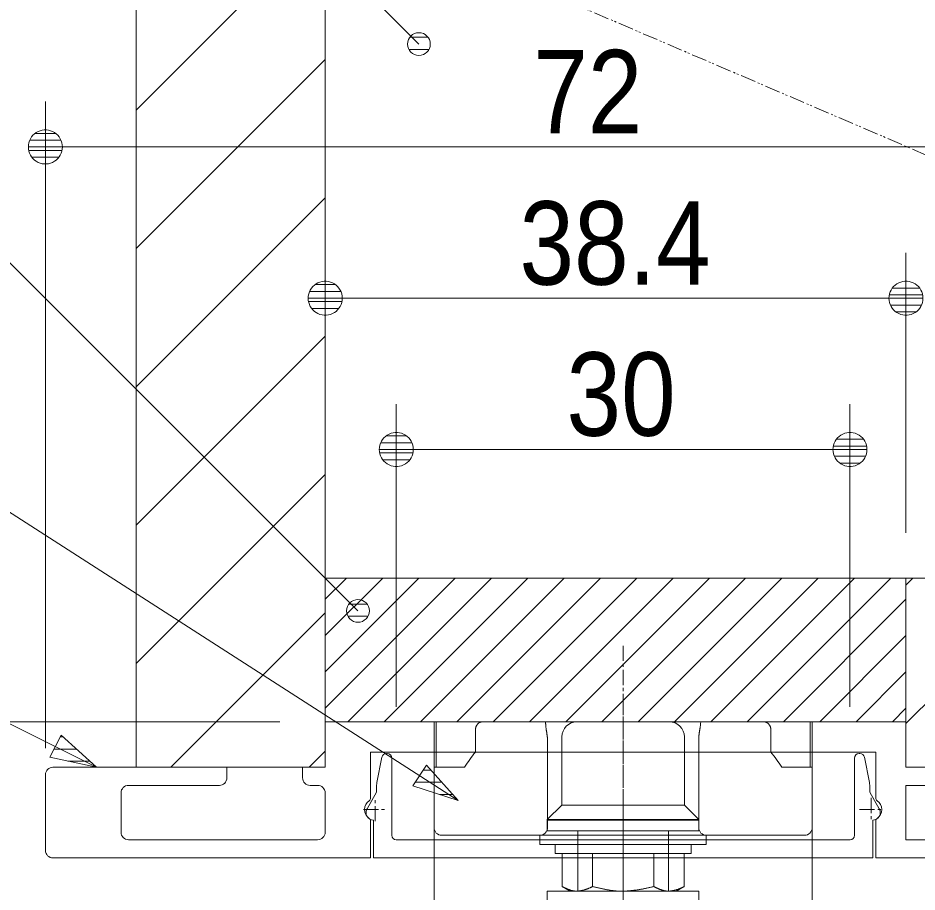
# Model space of a CAD drawing. Units: millimetres, scale not verified, with parts at other scales. Extents: x -4547 to 4547, y -2284 to 2284.
# Drawn here: x -2239.7 to -1942.5, y 161.7 to 450.6 of the extents above; entities that cross this region are included whole.
import ezdxf
from ezdxf.enums import TextEntityAlignment as Align

# ---------------------------------------------------------------- set-up
doc = ezdxf.new("R2010")
doc.units = ezdxf.units.MM
doc.header["$LTSCALE"] = 20
doc.linetypes.add('CHAIN1', pattern=[8, 5, -1, 1, -1])
doc.linetypes.add('DOUBLE_CHAIN1', pattern=[8.8, 5, -1, 0.6, -0.6, 0.6, -1])
for name, color, linetype, lineweight in [('0-0_3一般', 7, 'Continuous', 9), ('0-2_0', 7, 'Continuous', 9), ('0-3_2寸法-3', 7, 'Continuous', 9), ('0-4_2寸法-1', 7, 'Continuous', 9)]:
    doc.layers.add(name, color=color, linetype=linetype, lineweight=lineweight)
doc.styles.add('ＭＳ Ｐゴシック', font='')
doc.styles.get('ＭＳ Ｐゴシック').set_extended_font_data('MS PGothic')

# ---------------------------------------------------------------- blocks, each defined once
blk = doc.blocks.new('グループ-62')
at = {"layer": '0-0_3一般', "linetype": 'CHAIN1'}
for p, q in [((-13980, 3805.4), (-13980, 4605.4)), ((-15620, 3703), (-15620, 3857)), ((-12340, 3857), (-12340, 3703)), ((-15697, 3780), (-15543, 3780)), ((-12417, 3780), (-12263, 3780))]:
    blk.add_line(p, q, dxfattribs=at)
at = {"layer": '0-0_3一般'}
for p, q in [((-12110, 4360), (-15950, 4360)), ((-16600, 4060), (-17750, 4060)), ((-16600, 3990), (-16600, 4060)), ((-16100, 3990), (-16100, 4060)), ((-10600, 3510), (-10600, 4060)), ((-17800, 3510), (-17800, 4010)), ((-17250, 3940), (-16650, 3940)), ((-16050, 3940), (-16000, 3940)), ((-10720, 3940), (-10720, 3580)), ((-17300, 3630), (-17300, 3890)), ((-15950, 3890), (-15950, 3630)), ((-15650, 3705.2), (-15650, 3460)), ((-16000, 3580), (-17250, 3580)), ((-10720, 3580), (-12110, 3580)), ((-15650, 3460), (-17750, 3460))]:
    blk.add_line(p, q, dxfattribs=at)
for points in [[(-15950, 4360), (-15950, 4060), (-16100, 4060)], [(-10600, 4060), (-12110, 4060), (-12110, 4360)], [(-12310, 3854.8), (-12310, 4160), (-15650, 4160), (-15650, 3854.8)], [(-10720, 3940), (-12110, 3940), (-12110, 3580)], [(-10650, 3460), (-12310, 3460), (-12310, 3705.2)]]:
    blk.add_lwpolyline(points, dxfattribs=at)
for centre, radius, start, end in [((-17750, 4010), 50, 90, 180), ((-16650, 3990), 50, 270, 0), ((-16050, 3990), 50, 180, 270), ((-17250, 3890), 50, 90, 180), ((-16000, 3890), 50, 0, 90), ((-15620, 3780), 70, 123.74899, 180), ((-15670, 3854.8), 20, 303.74899, 0), ((-12290, 3854.8), 20, 180, 236.25101), ((-12340, 3780), 70, 0, 56.25101), ((-15620, 3780), 70, 180, 236.25101), ((-12340, 3780), 70, 303.74899, 0), ((-15670, 3705.2), 20, 0, 56.25101), ((-12290, 3705.2), 20, 123.74899, 180), ((-17250, 3630), 50, 180, 270), ((-16000, 3630), 50, 270, 0), ((-17750, 3510), 50, 180, 270), ((-10650, 3510), 50, 270, 0)]:
    blk.add_arc(centre, radius, start, end, dxfattribs=at)
blk = doc.blocks.new('グループ-63')
at = {"layer": '0-0_3一般'}
for p, q in [((-15574.8, 4125.9), (-15608.1, 3959.7)), ((-15540, 4150), (-15545.4, 4150)), ((-15510, 3610), (-15510, 4120)), ((-12450, 4120), (-12450, 3610)), ((-12414.6, 4150), (-12420, 4150)), ((-12351.9, 3959.7), (-12385.2, 4125.9)), ((-15610, 3940.1), (-15610, 3894.6)), ((-12350, 3894.6), (-12350, 3940.1)), ((-15610, 3894.6), (-15673.3, 3785)), ((-12286.7, 3785), (-12350, 3894.6)), ((-15630, 3710), (-15630, 3460)), ((-12330, 3460), (-12330, 3710)), ((-12480, 3580), (-15480, 3580)), ((-15630, 3460), (-12330, 3460))]:
    blk.add_line(p, q, dxfattribs=at)
at = {"layer": '0-0_3一般', "linetype": 'CHAIN1'}
blk.add_line((-13980, 3258.2), (-13980, 3858.2), dxfattribs=at)
at = {"layer": '0-0_3一般'}
for centre, radius, start, end in [((-15545.4, 4120), 30, 90, 168.69007), ((-15540, 4120), 30, 0, 90), ((-12420, 4120), 30, 90, 180), ((-12414.6, 4120), 30, 11.30993, 90), ((-15510, 3940.1), 100, 168.69007, 180), ((-12450, 3940.1), 100, 0, 11.30993), ((-15630, 3760), 50, 150, 270), ((-12330, 3760), 50, 270, 30), ((-15480, 3610), 30, 180, 270), ((-12480, 3610), 30, 270, 0)]:
    blk.add_arc(centre, radius, start, end, dxfattribs=at)
blk = doc.blocks.new('グループ-68')
at = {"layer": '0-0_3一般'}
for p, q in [((-17200, 8403.2), (-15950, 9653.2)), ((-17200, 7488.8), (-15950, 8738.8)), ((-17200, 6574.4), (-15950, 7824.4)), ((-17200, 5660), (-15950, 6910)), ((-17200, 4745.6), (-15950, 5995.6)), ((-12110, 5263.6), (-12063.6, 5310)), ((-12110, 4349.2), (-11149.2, 5310)), ((-16971.2, 4060), (-15950, 5081.2)), ((-16056.8, 4060), (-15950, 4166.8))]:
    blk.add_line(p, q, dxfattribs=at)
for points in [[(-15950, 10910), (-15950, 4060), (-17200, 4060), (-17200, 10910)], [(-4200, 5310), (-5744.9, 5310), (-12110, 5310), (-12110, 4060), (-4200, 4060)]]:
    blk.add_lwpolyline(points, close=True, dxfattribs=at)
blk = doc.blocks.new('グループ-69')
at = {"layer": '0-0_3一般', "linetype": 'DOUBLE_CHAIN1'}
for p, q in [((-17200, 4060), (-17200, 10910)), ((-15950, 10910), (-15950, 5310)), ((-15950, 9810), (-5450, 5310)), ((-15950, 5310), (-15950, 4060)), ((-12110, 5310), (-4200, 5310)), ((-12110, 4060), (-12110, 4360)), ((-15950, 4060), (-17200, 4060)), ((-4200, 4060), (-12110, 4060))]:
    blk.add_line(p, q, dxfattribs=at)
at = {"layer": '0-0_3一般'}
for p, q in [((-15950, 5170), (-15810, 5310)), ((-15950, 4930), (-15570, 5310)), ((-15950, 4690), (-15330, 5310)), ((-15950, 4450), (-15090, 5310)), ((-15800, 4360), (-14850, 5310)), ((-15560, 4360), (-14610, 5310)), ((-15320, 4360), (-14370, 5310)), ((-15080, 4360), (-14130, 5310)), ((-14840, 4360), (-13890, 5310)), ((-14600, 4360), (-13650, 5310)), ((-14360, 4360), (-13410, 5310)), ((-14120, 4360), (-13170, 5310)), ((-13880, 4360), (-12930, 5310)), ((-13640, 4360), (-12690, 5310)), ((-13400, 4360), (-12450, 5310)), ((-13160, 4360), (-12210, 5310)), ((-12920, 4360), (-12110, 5170)), ((-12680, 4360), (-12110, 4930)), ((-12440, 4360), (-12110, 4690)), ((-12200, 4360), (-12110, 4450))]:
    blk.add_line(p, q, dxfattribs=at)
blk.add_lwpolyline([(-15950, 5310), (-12110, 5310), (-12110, 4360), (-15950, 4360)], close=True, dxfattribs=at)
at = {"layer": '0-0_3一般', "linetype": 'DOUBLE_CHAIN1'}
blk.add_lwpolyline([(-15950, 5310), (-12110, 5310), (-12110, 4360), (-15950, 4360)], close=True, dxfattribs=at)
at = {"layer": '0-0_3一般'}
for name in ['グループ-68', 'グループ-62', 'グループ-63']:
    blk.add_blockref(name, (0, 0), dxfattribs=at)
blk = doc.blocks.new('グループ-71')
at = {"layer": '0-0_3一般', "linetype": 'CHAIN1'}
blk.add_line((-13980, 4515.6), (-13980, -3688.4), dxfattribs=at)
at = {"layer": '0-0_3一般'}
for p, q in [((-15230, 4360), (-15230, 4160)), ((-15215.9, 4360), (-15230, 4360)), ((-15213.2, 4360), (-15215.9, 4360)), ((-15215.9, 4060), (-15215.9, 4360)), ((-14917.1, 4360), (-15213.2, 4360)), ((-14916.5, 4359.8), (-14914.7, 4360)), ((-14552.9, 4360), (-14914.7, 4360)), ((-14492.8, 4360), (-14552.9, 4360)), ((-14492.8, 4360), (-13467.2, 4360)), ((-14492.8, 4357.4), (-14492.8, 4360)), ((-14492.8, 4354.6), (-14492.8, 4357.4)), ((-13407.1, 4360), (-13467.2, 4360)), ((-13467.2, 4360), (-13467.2, 4357.4)), ((-13045.3, 4360), (-13407.1, 4360)), ((-12746.8, 4360), (-13043.2, 4360)), ((-12744.1, 4360), (-12746.8, 4360)), ((-12744.1, 4360), (-12744.1, 4060)), ((-14956.8, 4160), (-14956.8, 4310)), ((-13003.3, 4311.8), (-13003.2, 4310)), ((-13003.2, 4310), (-13003.2, 4160)), ((-14480, 3660), (-14480, 4246.6)), ((-13479.9, 4249.4), (-13480, 4246.6)), ((-13480, 4246.6), (-13480, 3660)), ((-15230, 4160), (-15230, 4060)), ((-12730, 4160), (-12730, 4060)), ((-15028.9, 4060), (-15230, 4060)), ((-15230, 4060), (-15230, 3660)), ((-12730, 4060), (-12931.1, 4060)), ((-12730, 3660), (-12730, 4060)), ((-13480, 3710), (-14480, 3710)), ((-15230, 3660), (-15230, -2820)), ((-12730, 3660), (-12730, -2819.6)), ((-15180, 3610), (-14530, 3610)), ((-14530, 3610), (-13430, 3610)), ((-14530, 3550), (-14530, 3610)), ((-13430, 3610), (-12780, 3610)), ((-13430, 3610), (-13430, 3550)), ((-14430, 3490), (-14430, 3550)), ((-13530, 3550), (-13530, 3490)), ((-14384.1, 3271.3), (-14384.1, 3490)), ((-14182.1, 3271.3), (-14182.1, 3490)), ((-13777.9, 3271.3), (-13777.9, 3490)), ((-13575.9, 3271.3), (-13575.9, 3490)), ((-14330, 3240), (-14384.1, 3271.3)), ((-14381.8, 3270), (-14384.1, 3271.3)), ((-14177.1, 3270), (-14182.1, 3271.3)), ((-13775.6, 3270), (-13777.9, 3271.3)), ((-13575.9, 3271.3), (-13630, 3240)), ((-14283.1, 3240), (-14330, 3240)), ((-14280.5, 3240.3), (-14283.1, 3240)), ((-13980, 3240), (-14283.1, 3240)), ((-13974.9, 3240.3), (-13980, 3240)), ((-13676.9, 3240), (-13980, 3240)), ((-13674.2, 3240.3), (-13676.9, 3240)), ((-13630, 3240), (-13676.9, 3240))]:
    blk.add_line(p, q, dxfattribs=at)
for points in [[(-14956.8, 4310), (-14956.6, 4311.8), (-14956.4, 4313.6), (-14956.2, 4315.4), (-14955.9, 4317.1), (-14955.5, 4318.9), (-14955.1, 4320.6), (-14954.7, 4322.3), (-14954.2, 4324), (-14953.6, 4325.6), (-14953, 4327.3), (-14952.4, 4328.9), (-14951.6, 4330.6), (-14950.9, 4332.2), (-14950.1, 4333.8), (-14949.2, 4335.3), (-14948.3, 4336.9), (-14947.3, 4338.5), (-14946.3, 4340), (-14945.3, 4341.5), (-14944.1, 4343), (-14943, 4344.4), (-14941.8, 4345.8), (-14940.6, 4347.2), (-14939.3, 4348.4), (-14938, 4349.6), (-14936.7, 4350.8), (-14935.3, 4351.8), (-14933.9, 4352.8), (-14932.5, 4353.8), (-14931, 4354.7), (-14929.6, 4355.5), (-14928, 4356.2), (-14926.5, 4356.9), (-14924.9, 4357.6), (-14923.3, 4358.1), (-14921.6, 4358.6), (-14919.9, 4359.1), (-14918.2, 4359.4), (-14916.5, 4359.8)], [(-14480, 4246.6), (-14480.3, 4249.4), (-14480.6, 4252.2), (-14480.9, 4255), (-14481.2, 4257.7), (-14481.5, 4260.5), (-14481.8, 4263.3), (-14482.1, 4266), (-14482.5, 4268.8), (-14482.9, 4271.6), (-14483.2, 4274.3), (-14483.6, 4277.1), (-14484, 4279.9), (-14484.4, 4282.6), (-14484.8, 4285.4), (-14485.2, 4288.2), (-14485.7, 4290.9), (-14486.1, 4293.7), (-14486.6, 4296.4), (-14487.1, 4299.2), (-14487.5, 4301.9), (-14488, 4304.7), (-14488.5, 4307.5), (-14488.9, 4310.2), (-14489.3, 4313), (-14489.7, 4315.7), (-14490.1, 4318.5), (-14490.4, 4321.3), (-14490.7, 4324), (-14491, 4326.8), (-14491.3, 4329.6), (-14491.6, 4332.4), (-14491.8, 4335.1), (-14492, 4337.9), (-14492.2, 4340.7), (-14492.3, 4343.5), (-14492.5, 4346.2), (-14492.6, 4349), (-14492.7, 4351.8), (-14492.8, 4354.6)], [(-13467.2, 4357.4), (-13467.4, 4354.6), (-13467.6, 4351.8), (-13467.8, 4349), (-13468.1, 4346.3), (-13468.4, 4343.5), (-13468.7, 4340.7), (-13469, 4337.9), (-13469.3, 4335.2), (-13469.6, 4332.4), (-13470, 4329.6), (-13470.3, 4326.9), (-13470.7, 4324.1), (-13471.1, 4321.3), (-13471.5, 4318.6), (-13471.9, 4315.8), (-13472.4, 4313.1), (-13472.8, 4310.3), (-13473.3, 4307.6), (-13473.8, 4304.8), (-13474.3, 4302), (-13474.8, 4299.3), (-13475.3, 4296.5), (-13475.7, 4293.8), (-13476.1, 4291), (-13476.5, 4288.3), (-13476.9, 4285.5), (-13477.3, 4282.7), (-13477.6, 4280), (-13478, 4277.2), (-13478.2, 4274.4), (-13478.5, 4271.7), (-13478.8, 4268.9), (-13479, 4266.1), (-13479.2, 4263.3), (-13479.4, 4260.6), (-13479.6, 4257.8), (-13479.7, 4255), (-13479.8, 4252.2), (-13479.9, 4249.4)], [(-13045.3, 4360), (-13043.5, 4359.8), (-13041.8, 4359.4), (-13040.1, 4359.1), (-13038.4, 4358.6), (-13036.7, 4358.1), (-13035.1, 4357.6), (-13033.5, 4356.9), (-13031.9, 4356.2), (-13030.4, 4355.5), (-13028.9, 4354.7), (-13027.5, 4353.8), (-13026, 4352.8), (-13024.6, 4351.8), (-13023.3, 4350.7), (-13021.9, 4349.6), (-13020.6, 4348.4), (-13019.4, 4347.1), (-13018.1, 4345.8), (-13016.9, 4344.4), (-13015.8, 4343), (-13014.6, 4341.5), (-13013.6, 4340), (-13012.5, 4338.4), (-13011.6, 4336.9), (-13010.6, 4335.3), (-13009.8, 4333.8), (-13009, 4332.2), (-13008.2, 4330.6), (-13007.5, 4329), (-13006.8, 4327.3), (-13006.2, 4325.7), (-13005.7, 4324), (-13005.2, 4322.3), (-13004.8, 4320.6), (-13004.4, 4318.9), (-13004, 4317.1), (-13003.8, 4315.4), (-13003.5, 4313.6), (-13003.3, 4311.8)], [(-12730, 4160), (-12730, 4360), (-12744.1, 4360)], [(-14530, 3550), (-13980, 3550), (-13430, 3550)], [(-14430, 3490), (-13980, 3490), (-13530, 3490)], [(-14283.1, 3240), (-14285.8, 3240.1), (-14288.4, 3240.2), (-14291.1, 3240.3), (-14293.7, 3240.5), (-14296.4, 3240.8), (-14299, 3241), (-14301.6, 3241.4), (-14304.3, 3241.7), (-14306.9, 3242.2), (-14309.5, 3242.6), (-14312.1, 3243.1), (-14314.7, 3243.7), (-14317.3, 3244.3), (-14319.8, 3244.9), (-14322.4, 3245.6), (-14325, 3246.3), (-14327.5, 3247.1), (-14330.1, 3247.9), (-14332.6, 3248.8), (-14335.1, 3249.7), (-14337.7, 3250.6), (-14340.2, 3251.5), (-14342.7, 3252.5), (-14345.2, 3253.5), (-14347.7, 3254.5), (-14350.2, 3255.5), (-14352.7, 3256.5), (-14355.1, 3257.6), (-14357.6, 3258.6), (-14360, 3259.7), (-14362.5, 3260.8), (-14364.9, 3261.9), (-14367.4, 3263), (-14369.8, 3264.1), (-14372.2, 3265.3), (-14374.6, 3266.4), (-14377, 3267.6), (-14379.4, 3268.8), (-14381.8, 3270)], [(-14182.1, 3271.3), (-14184.4, 3270), (-14186.8, 3268.8), (-14189.2, 3267.6), (-14191.6, 3266.4), (-14194, 3265.3), (-14196.4, 3264.1), (-14198.8, 3263), (-14201.2, 3261.9), (-14203.7, 3260.9), (-14206.1, 3259.8), (-14208.6, 3258.8), (-14211, 3257.8), (-14213.5, 3256.8), (-14216, 3255.9), (-14218.5, 3254.9), (-14221, 3254), (-14223.5, 3253.1), (-14226, 3252.3), (-14228.5, 3251.4), (-14231.1, 3250.6), (-14233.6, 3249.8), (-14236.2, 3249), (-14238.7, 3248.3), (-14241.3, 3247.6), (-14243.9, 3246.9), (-14246.4, 3246.3), (-14249, 3245.6), (-14251.6, 3245), (-14254.2, 3244.5), (-14256.8, 3243.9), (-14259.4, 3243.4), (-14262, 3242.9), (-14264.6, 3242.4), (-14267.3, 3242), (-14269.9, 3241.6), (-14272.5, 3241.2), (-14275.2, 3240.9), (-14277.8, 3240.6), (-14280.5, 3240.3)], [(-13980, 3240), (-13985.1, 3240), (-13990.2, 3240.1), (-13995.4, 3240.2), (-14000.5, 3240.4), (-14005.6, 3240.6), (-14010.7, 3240.8), (-14015.8, 3241.1), (-14020.9, 3241.5), (-14026, 3241.9), (-14031.1, 3242.3), (-14036.2, 3242.8), (-14041.3, 3243.3), (-14046.4, 3243.9), (-14051.4, 3244.5), (-14056.5, 3245.2), (-14061.6, 3245.9), (-14066.7, 3246.7), (-14071.7, 3247.5), (-14076.8, 3248.3), (-14081.9, 3249.2), (-14086.9, 3250.1), (-14092, 3251.1), (-14097, 3252.1), (-14102, 3253), (-14107.1, 3254), (-14112.1, 3255.1), (-14117.1, 3256.1), (-14122.2, 3257.2), (-14127.2, 3258.2), (-14132.2, 3259.3), (-14137.2, 3260.4), (-14142.2, 3261.6), (-14147.2, 3262.7), (-14152.2, 3263.9), (-14157.2, 3265.1), (-14162.2, 3266.3), (-14167.2, 3267.5), (-14172.1, 3268.7), (-14177.1, 3270)], [(-13777.9, 3271.3), (-13782.9, 3270), (-13787.8, 3268.7), (-13792.8, 3267.4), (-13797.8, 3266.2), (-13802.8, 3265), (-13807.8, 3263.8), (-13812.7, 3262.7), (-13817.7, 3261.6), (-13822.7, 3260.5), (-13827.7, 3259.4), (-13832.8, 3258.4), (-13837.8, 3257.4), (-13842.8, 3256.4), (-13847.8, 3255.4), (-13852.9, 3254.5), (-13857.9, 3253.6), (-13863, 3252.7), (-13868, 3251.9), (-13873.1, 3251), (-13878.1, 3250.2), (-13883.2, 3249.5), (-13888.3, 3248.7), (-13893.3, 3248), (-13898.4, 3247.3), (-13903.5, 3246.7), (-13908.6, 3246), (-13913.7, 3245.4), (-13918.7, 3244.9), (-13923.8, 3244.3), (-13928.9, 3243.8), (-13934, 3243.3), (-13939.1, 3242.8), (-13944.2, 3242.4), (-13949.3, 3241.9), (-13954.4, 3241.6), (-13959.5, 3241.2), (-13964.7, 3240.8), (-13969.8, 3240.5), (-13974.9, 3240.3)], [(-13676.9, 3240), (-13679.6, 3240.1), (-13682.2, 3240.2), (-13684.9, 3240.3), (-13687.5, 3240.5), (-13690.2, 3240.8), (-13692.8, 3241), (-13695.4, 3241.4), (-13698, 3241.7), (-13700.7, 3242.2), (-13703.3, 3242.6), (-13705.9, 3243.1), (-13708.5, 3243.7), (-13711, 3244.3), (-13713.6, 3244.9), (-13716.2, 3245.6), (-13718.7, 3246.3), (-13721.3, 3247.1), (-13723.8, 3247.9), (-13726.4, 3248.8), (-13728.9, 3249.7), (-13731.4, 3250.6), (-13734, 3251.5), (-13736.5, 3252.5), (-13739, 3253.5), (-13741.5, 3254.5), (-13744, 3255.5), (-13746.4, 3256.5), (-13748.9, 3257.6), (-13751.4, 3258.6), (-13753.8, 3259.7), (-13756.3, 3260.8), (-13758.7, 3261.9), (-13761.1, 3263), (-13763.6, 3264.1), (-13766, 3265.3), (-13768.4, 3266.4), (-13770.8, 3267.6), (-13773.2, 3268.8), (-13775.6, 3270)], [(-13575.9, 3271.3), (-13578.2, 3270), (-13580.6, 3268.8), (-13583, 3267.6), (-13585.4, 3266.4), (-13587.8, 3265.3), (-13590.2, 3264.1), (-13592.6, 3263), (-13595, 3261.9), (-13597.4, 3260.9), (-13599.9, 3259.8), (-13602.3, 3258.8), (-13604.8, 3257.8), (-13607.3, 3256.8), (-13609.8, 3255.9), (-13612.3, 3254.9), (-13614.8, 3254), (-13617.3, 3253.1), (-13619.8, 3252.3), (-13622.3, 3251.4), (-13624.9, 3250.6), (-13627.4, 3249.8), (-13630, 3249), (-13632.5, 3248.3), (-13635.1, 3247.6), (-13637.7, 3246.9), (-13640.2, 3246.3), (-13642.8, 3245.6), (-13645.4, 3245), (-13648, 3244.5), (-13650.6, 3243.9), (-13653.2, 3243.4), (-13655.8, 3242.9), (-13658.4, 3242.4), (-13661, 3242), (-13663.7, 3241.6), (-13666.3, 3241.2), (-13668.9, 3240.9), (-13671.6, 3240.6), (-13674.2, 3240.3)]]:
    blk.add_lwpolyline(points, dxfattribs=at)
for centre, radius, start, end in [((-13980, 3380), 1250, 141.39117, 147.04365), ((-13980, 3380), 1250, 32.95635, 38.60883), ((-15180, 3660), 50, 180, 270), ((-14530, 3660), 50, 270, 0), ((-13430, 3660), 50, 180, 270), ((-12780, 3660), 50, 270, 0)]:
    blk.add_arc(centre, radius, start, end, dxfattribs=at)
blk = doc.blocks.new('グループ-72')
at = {"layer": '0-0_3一般', "linetype": 'CHAIN1'}
blk.add_line((-13980, 4863.1), (-13980, -1927.3), dxfattribs=at)
at = {"layer": '0-0_3一般'}
for p, q in [((-13675, 4360), (-14285, 4360)), ((-14385, 3810), (-14385, 4260)), ((-13575, 4260), (-13575, 3810)), ((-14481.5, 3713.5), (-14385, 3810)), ((-13575, 3810), (-14385, 3810)), ((-13575, 3810), (-13478.5, 3713.5)), ((-13478.5, 3713.5), (-14481.5, 3713.5)), ((-14481.5, 3640), (-14481.5, 3713.5)), ((-13478.5, 3713.5), (-13478.5, 3640)), ((-13478.5, 3640), (-14481.5, 3640)), ((-14280, 3240), (-14280, 3640)), ((-13680, 3640), (-13680, 3240)), ((-13478.5, 3240), (-14481.5, 3240)), ((-14481.5, 2510), (-14481.5, 3240)), ((-13478.5, 3240), (-13478.5, 2510))]:
    blk.add_line(p, q, dxfattribs=at)
for centre, start, end in [((-14285, 4260), 90, 180), ((-13675, 4260), 0, 90)]:
    blk.add_arc(centre, 100, start, end, dxfattribs=at)
blk = doc.blocks.new('グループ-76')
at = {"layer": '0-0_3一般'}
for name in ['グループ-69', 'グループ-72', 'グループ-71']:
    blk.add_blockref(name, (0, 0), dxfattribs=at)
blk = doc.blocks.new('_Dot')
at = {"layer": '0-2_0'}
for p, q in [((7.99, 6), (-7.99, 6)), ((-10, 0), (-20, 0)), ((9.78, 2), (-9.78, 2)), ((9.16, -3.98), (-9.16, -3.98)), ((6, -7.98), (-6, -7.98))]:
    blk.add_line(p, q, dxfattribs=at)
for points in [[(10, 0), (9.92, 1.25), (9.69, 2.49), (9.3, 3.68), (8.76, 4.82), (8.09, 5.88), (7.29, 6.85), (6.37, 7.71), (5.36, 8.44), (4.26, 9.05), (3.09, 9.51), (1.87, 9.82), (0.63, 9.98), (-0.63, 9.98), (-1.87, 9.82), (-3.09, 9.51), (-4.26, 9.05), (-5.36, 8.44), (-6.37, 7.71), (-7.29, 6.85), (-8.09, 5.88), (-8.76, 4.82), (-9.3, 3.68), (-9.69, 2.49), (-9.92, 1.25), (-10, 0), (0, 0)], [(-10, 0), (-9.92, -1.25), (-9.69, -2.49), (-9.3, -3.68), (-8.76, -4.82), (-8.09, -5.88), (-7.29, -6.85), (-6.37, -7.71), (-5.36, -8.44), (-4.26, -9.05), (-3.09, -9.51), (-1.87, -9.82), (-0.63, -9.98), (0.63, -9.98), (1.87, -9.82), (3.09, -9.51), (4.26, -9.05), (5.36, -8.44), (6.37, -7.71), (7.29, -6.85), (8.09, -5.88), (8.76, -4.82), (9.3, -3.68), (9.69, -2.49), (9.92, -1.25), (10, 0), (0, 0)]]:
    blk.add_lwpolyline(points, close=True, dxfattribs=at)

msp = doc.modelspace()

# ---------------------------------------------------------------- linework, layer by layer
at = {"layer": '0-3_2寸法-3'}
for p, q in [((-2104.12, 444.24), (-2110.13, 444.24)), ((-2103.81, 440.24), (-2110.44, 440.24)), ((-2094.13, 192), (-2452.13, 422)), ((-2213.75, 203), (-2452.13, 322)), ((-2124.28, 256.91), (-2130.3, 256.91)), ((-2123.98, 252.91), (-2130.61, 252.91)), ((-2224.86, 213), (-2225.75, 213)), ((-2220.41, 209), (-2227.79, 209)), ((-2215.97, 205), (-2223.16, 205)), ((-2103.13, 202), (-2105.79, 202)), ((-2099.53, 198), (-2108.39, 198)), ((-2095.93, 194), (-2100.28, 194))]:
    msp.add_line(p, q, dxfattribs=at)
for points in [[(-2588.46, 633.04), (-2298.16, 633.04), (-2107.13, 442)], [(-2555.99, 534), (-2406.63, 534), (-2127.29, 254.67)]]:
    msp.add_lwpolyline(points, dxfattribs=at)
for points in [[(-2225.47, 213.55), (-2213.75, 203), (-2229.17, 206.28)], [(-2225.47, 213.55), (-2213.75, 203), (-2229.17, 206.28)], [(-2104.68, 203.72), (-2094.13, 192), (-2109.12, 196.87)], [(-2104.68, 203.72), (-2094.13, 192), (-2109.12, 196.87)]]:
    msp.add_lwpolyline(points, close=True, dxfattribs=at)
for centre in [(-2107.13, 442), (-2107.13, 442), (-2127.29, 254.67), (-2127.29, 254.67)]:
    msp.add_circle(centre, 3.76, dxfattribs=at)
at = {"layer": '0-4_2寸法-1'}
for p, q in [((-2230.63, 209.25), (-2230.63, 423)), ((-1881.88, 408), (-2219.37, 408)), ((-2138.12, 280.5), (-2138.12, 373)), ((-1946.12, 280.5), (-1946.12, 373)), ((-2126.87, 358), (-1957.38, 358)), ((-2114.63, 223), (-2114.63, 323)), ((-1964.63, 223), (-1964.63, 323)), ((-2103.37, 308), (-1975.88, 308)), ((-2153.12, 218), (-2601.58, 218))]:
    msp.add_line(p, q, dxfattribs=at)

# ---------------------------------------------------------------- block references
at = {"layer": '0-0_3一般', "xscale": 0.05, "yscale": 0.05}
msp.add_blockref('グループ-76', (-1340.62, 0), dxfattribs=at)
at = {"layer": '0-4_2寸法-1', "xscale": 0.5627563, "yscale": 0.5627563, "rotation": 180}
for p in [(-2230.63, 408), (-2138.12, 358), (-2114.63, 308)]:
    msp.add_blockref('_Dot', p, dxfattribs=at)
at = {"layer": '0-4_2寸法-1', "xscale": 0.5627563, "yscale": 0.5627563}
for p in [(-1946.12, 358), (-1964.63, 308)]:
    msp.add_blockref('_Dot', p, dxfattribs=at)

# ---------------------------------------------------------------- texts
at = {"layer": '0-4_2寸法-1', "style": 'ＭＳ Ｐゴシック', "width": 0.9}
for s, p in [('72', (-2069.36, 404.21)), ('38.4', (-2073.9, 354.21)), ('30', (-2058.36, 304.28))]:
    msp.add_text(s, height=27.57, dxfattribs=at).set_placement(p, align=Align.BOTTOM_LEFT)

doc.saveas('drawing.dxf')
